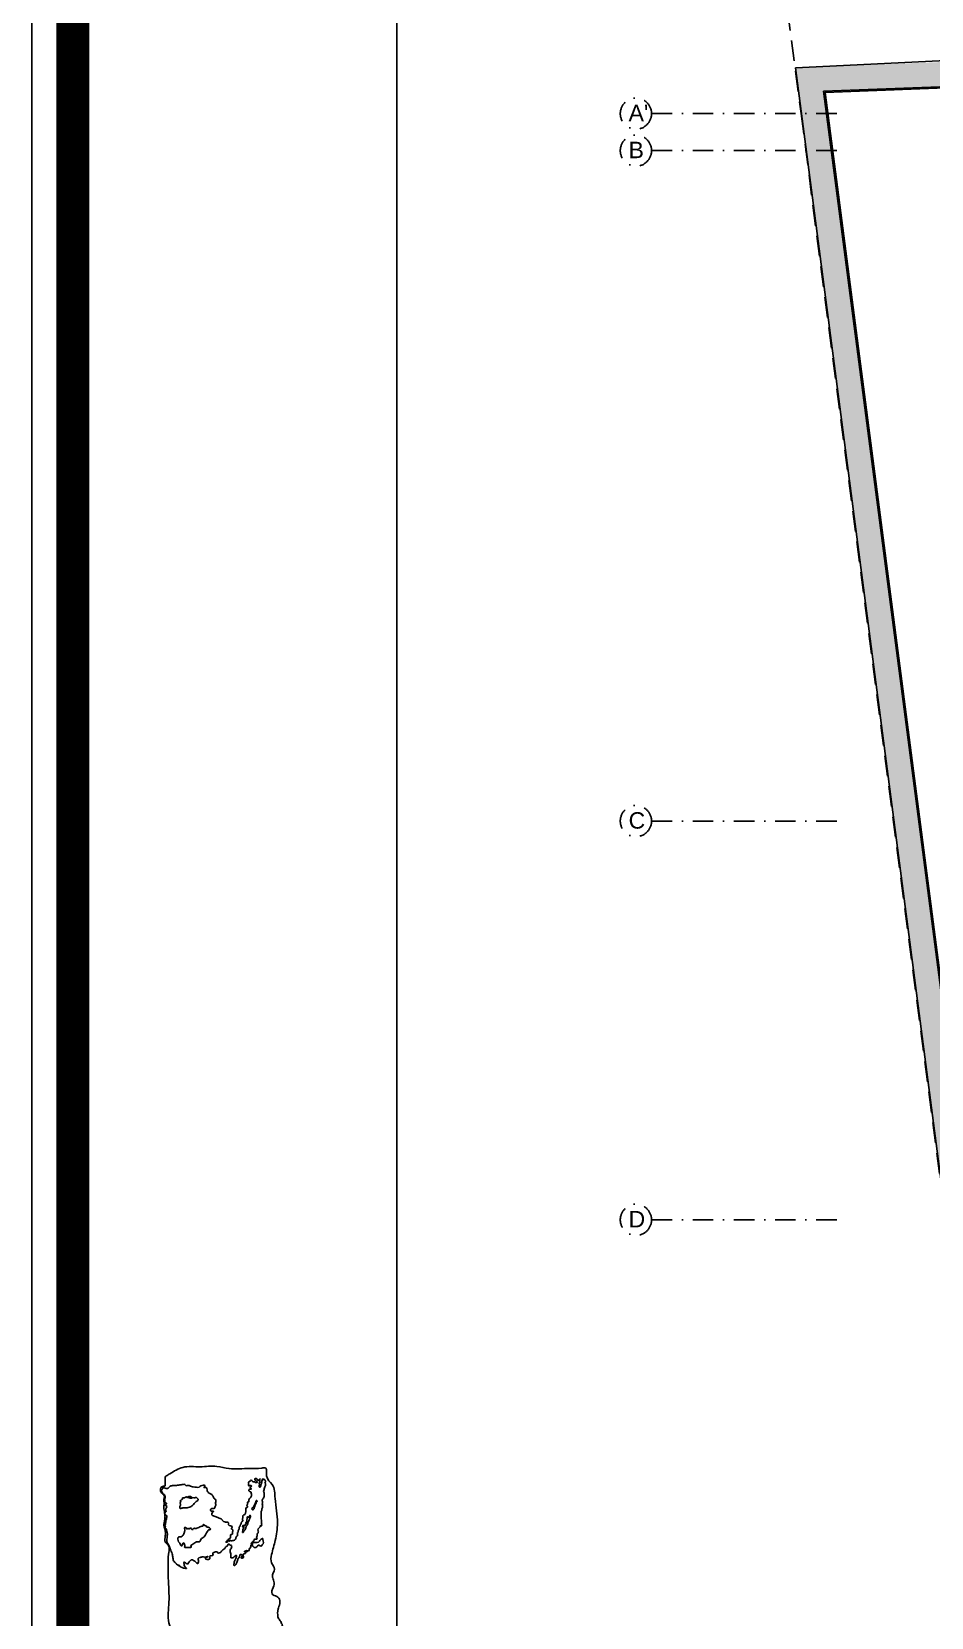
# Model space of a CAD drawing. Header units: millimetres. Extents: x -29311 to -3405, y 28913 to 42880.
# Drawn here: x -29311 to -28216, y 39259 to 41187 of the extents above; entities that cross this region are included whole.
import ezdxf

# ---------------------------------------------------------------- set-up
doc = ezdxf.new("R2010")
doc.units = ezdxf.units.MM
for name, pattern in [('( Hidden )', [0.375, 0.25, -0.125]), ('DASHDOT', [1, 0.5, -0.25, 0, -0.25]), ('DASHDOT2', [0.5, 0.25, -0.125, 0, -0.125])]:
    doc.linetypes.add(name, pattern=pattern)
for name, color, linetype in [('A-AKS', 57, 'DASHDOT'), ('A-AKS.', 57, 'DASHDOT2'), ('A-BA', 1, 'Continuous'), ('A-SIVA-IC', 97, 'Continuous'), ('vaz_bina2', 161, 'Continuous'), ('Yazılar', 253, 'Continuous')]:
    doc.layers.add(name, color=color, linetype=linetype)
doc.layers.add('tarama-betonarme', color=252, linetype='Continuous', lineweight=13)
doc.styles.add('text1', font='arial.ttf')

# ---------------------------------------------------------------- blocks, each defined once
blk = doc.blocks.new('ANTET')
at = {"color": 251, "const_width": 20, "elevation": 0}
blk.add_lwpolyline([(-18595.04, -50619.36), (-18595.04, -52600.11), (-14668.24, -52600.11), (-14668.24, -50619.36)], close=True, dxfattribs=at)
at = {"layer": 'Yazılar', "elevation": 0}
for points in [[(-18620.04, -50594.36), (-18620.04, -52625.11), (-14643.24, -52625.11), (-14643.24, -50594.36)], [(-18397.88, -50768.01), (-14785.5, -50768.01), (-14785.5, -52468.87), (-18397.88, -52468.87)]]:
    blk.add_lwpolyline(points, close=True, dxfattribs=at)
at = {"layer": 'Yazılar', "color": 0}
for points, knots in [([(-18535.99, -52028.91, 0), (-18533.48, -52027.35, 0), (-18527.87, -52023.78, 0), (-18517.67, -52025.21, 0), (-18508.24, -52023.61, 0), (-18498.51, -52026.7, 0), (-18488.96, -52025.33, 0), (-18482.23, -52025.91, 0), (-18476.31, -52024.86, 0), (-18478.37, -52031.61, 0), (-18472.2, -52035.52, 0), (-18472.3, -52046.38, 0), (-18469.79, -52057.28, 0), (-18471.58, -52068.99, 0), (-18473.97, -52076.61, 0), (-18475.07, -52082.99, 0), (-18470.84, -52086.99, 0), (-18474.22, -52090.25, 0), (-18473.18, -52092.99, 0), (-18472.05, -52095.47, 0), (-18473.34, -52098.45, 0), (-18474.36, -52100.95, 0), (-18473.04, -52103.19, 0), (-18469.89, -52103.27, 0), (-18468.61, -52107.18, 0), (-18469.96, -52109.9, 0), (-18470.54, -52113.21, 0), (-18470.57, -52116.38, 0), (-18468.47, -52118.74, 0), (-18467.11, -52122.03, 0), (-18466.97, -52126.86, 0), (-18467.38, -52132.5, 0), (-18466.57, -52137.86, 0), (-18465.54, -52143.07, 0), (-18464.44, -52148.24, 0), (-18466.8, -52152.8, 0), (-18465.99, -52158.24, 0), (-18467.28, -52164.6, 0), (-18465.34, -52171.75, 0), (-18465.55, -52178.29, 0), (-18467.35, -52182.84, 0), (-18467.37, -52186.42, 0), (-18467.97, -52189.51, 0), (-18470.58, -52191.77, 0), (-18469.91, -52196.12, 0), (-18465.64, -52197.82, 0), (-18464.35, -52202.4, 0), (-18462.86, -52208.13, 0), (-18462.59, -52216.05, 0), (-18465.02, -52224.16, 0), (-18465.05, -52231.84, 0), (-18467.75, -52237.35, 0), (-18465.7, -52243.92, 0), (-18465.78, -52251.68, 0), (-18467.33, -52263.34, 0), (-18466.2, -52270.33, 0), (-18467.78, -52278.88, 0), (-18462.74, -52277.8, 0), (-18464.24, -52285.98, 0), (-18460.74, -52291.2, 0), (-18463.93, -52294.48, 0), (-18465.71, -52296.33, 0), (-18466.12, -52298.45, 0), (-18463.98, -52300.67, 0), (-18468.21, -52302.01, 0), (-18468.02, -52299.02, 0), (-18469.79, -52302.2, 0), (-18467.62, -52304.45, 0), (-18470.78, -52304.33, 0), (-18471.63, -52302.51, 0), (-18472.48, -52304.94, 0), (-18470.14, -52307, 0), (-18474.41, -52306.29, 0), (-18476.6, -52307.57, 0), (-18481.23, -52308.65, 0), (-18480.06, -52305.49, 0), (-18482.96, -52305.02, 0), (-18482.81, -52307.09, 0), (-18484.91, -52307.73, 0), (-18487.24, -52307.08, 0), (-18488.07, -52304.51, 0), (-18490.56, -52304.44, 0), (-18491.74, -52306.25, 0), (-18495.11, -52306.03, 0), (-18498.42, -52305.91, 0), (-18501.52, -52306.72, 0), (-18504.63, -52304.23, 0), (-18504.4, -52306.08, 0), (-18505.5, -52307.69, 0), (-18508.39, -52306, 0), (-18511.23, -52306.38, 0), (-18513.94, -52306.52, 0), (-18516.01, -52305.84, 0), (-18518, -52305.12, 0), (-18519.47, -52305.35, 0), (-18521.31, -52304.5, 0), (-18519.5, -52303.74, 0), (-18517.55, -52304.26, 0), (-18518.6, -52302.27, 0), (-18520.18, -52303.25, 0), (-18520.73, -52300.64, 0), (-18522.77, -52303.89, 0), (-18525.56, -52301.33, 0), (-18529.58, -52301.12, 0), (-18528.9, -52297.68, 0), (-18529.21, -52295.67, 0), (-18529.63, -52293.28, 0), (-18530.33, -52291.2, 0), (-18529.78, -52287.69, 0), (-18530.65, -52281.49, 0), (-18530.99, -52273.96, 0), (-18535.74, -52264.12, 0), (-18531.07, -52254.61, 0), (-18536.11, -52243.65, 0), (-18531.28, -52233.59, 0), (-18534.61, -52222.29, 0), (-18532.93, -52212, 0), (-18535.52, -52201.69, 0), (-18534.14, -52193.66, 0), (-18533.04, -52186.8, 0), (-18535.79, -52182.25, 0), (-18535.6, -52175.65, 0), (-18538.68, -52166.85, 0), (-18535.79, -52156.8, 0), (-18540.9, -52147.46, 0), (-18535.21, -52142.41, 0), (-18536.98, -52137.19, 0), (-18533.85, -52132.68, 0), (-18534.05, -52126.16, 0), (-18537.89, -52118.07, 0), (-18535.97, -52106.21, 0), (-18537.06, -52093.91, 0), (-18537.09, -52083.62, 0), (-18536.95, -52077.44, 0), (-18535.92, -52072.87, 0), (-18539.62, -52070.62, 0), (-18538.76, -52067.1, 0), (-18538.56, -52064.25, 0), (-18539.23, -52061.94, 0), (-18539.81, -52059.66, 0), (-18539.13, -52057.3, 0), (-18538.9, -52055.27, 0), (-18539.12, -52052.79, 0), (-18539.58, -52050.84, 0), (-18539.8, -52048.55, 0), (-18539.09, -52046.64, 0), (-18540.03, -52044.62, 0), (-18538.88, -52042.39, 0), (-18540.92, -52040.64, 0), (-18542.01, -52039.54, 0), (-18541.61, -52036.67, 0), (-18539.98, -52036.53, 0), (-18538.53, -52036.35, 0), (-18539.17, -52034.54, 0), (-18538.71, -52033.01, 0), (-18539.3, -52030.79, 0), (-18537.51, -52029.79, 0), (-18536.46, -52029.14, 0), (-18535.99, -52028.91, 0)], [0, 0, 0, 0, 0.881414, 1.936383, 2.954443, 3.709645, 4.947379, 5.699414, 5.937772, 6.417387, 7.040144, 7.900896, 9.401569, 10.468242, 11.357192, 11.861116, 12.287399, 12.774481, 12.836556, 13.152515, 13.550317, 13.765992, 13.913776, 14.249954, 14.566443, 14.944251, 15.140121, 15.582304, 15.813577, 16.063877, 16.634583, 17.239381, 17.761687, 18.24688, 18.853317, 19.273726, 19.713525, 20.456569, 21.18741, 21.899033, 22.381281, 22.629331, 22.971697, 23.289416, 23.584904, 24.103549, 24.501799, 24.935182, 25.906791, 26.816319, 27.452759, 28.202159, 28.520229, 29.465063, 30.544385, 31.855135, 32.187026, 32.324574, 33.092549, 33.698199, 34.084971, 34.293946, 34.47328, 34.684831, 34.974274, 35.067715, 35.289147, 35.495874, 35.737033, 35.808593, 35.973804, 36.154282, 36.486352, 36.651609, 37.091679, 37.210773, 37.42482, 37.540704, 37.70472, 37.974344, 38.196185, 38.425369, 38.529096, 38.807935, 39.312252, 39.532264, 39.848401, 39.894212, 40.034097, 40.331047, 40.679555, 40.917913, 41.126981, 41.336004, 41.520283, 41.627194, 41.750148, 41.91749, 42.036987, 42.156143, 42.31932, 42.462502, 42.899586, 43.187305, 43.426224, 43.750185, 43.910186, 44.090938, 44.521944, 44.872048, 46.004823, 46.758728, 48.008643, 48.79577, 50.162961, 51.016604, 52.23522, 53.216359, 54.174811, 54.743182, 55.204335, 55.708284, 56.666486, 57.888545, 58.757827, 59.364356, 59.75877, 60.237093, 60.897045, 61.615856, 62.875365, 64.350964, 65.358879, 65.918997, 66.270735, 66.609962, 66.985634, 67.224024, 67.477458, 67.700398, 67.914285, 68.199665, 68.309984, 68.660088, 68.78967, 69.009963, 69.260361, 69.420373, 69.659338, 69.834449, 70.104088, 70.217456, 70.313174, 70.468922, 70.634108, 70.82651, 71.060195, 71.169402, 71.169402, 71.169402, 71.169402]), ([(-18487, -52054.53, 0), (-18487.05, -52054.3, 0), (-18487.13, -52053.9, 0), (-18487.51, -52054.48, 0), (-18487.75, -52054.79, 0), (-18487.75, -52055.38, 0), (-18488.46, -52055.51, 0), (-18488.46, -52054.94, 0), (-18489.27, -52055.36, 0), (-18488.71, -52056.13, 0), (-18489.38, -52056.75, 0), (-18489.21, -52057.45, 0), (-18489.24, -52058.12, 0), (-18490.04, -52058.45, 0), (-18489.37, -52058.78, 0), (-18489.78, -52059.41, 0), (-18490.19, -52059.72, 0), (-18490.18, -52060.31, 0), (-18490.78, -52060.42, 0), (-18491.15, -52060.35, 0), (-18491.53, -52060.21, 0), (-18491.61, -52060.57, 0), (-18491.87, -52060.84, 0), (-18491.66, -52061.5, 0), (-18491.24, -52061.27, 0), (-18490.72, -52061.16, 0), (-18491.24, -52062.22, 0), (-18491.73, -52062.75, 0), (-18491.46, -52063.68, 0), (-18491.84, -52064.07, 0), (-18491.98, -52064.41, 0), (-18491.77, -52064.78, 0), (-18491.28, -52064.64, 0), (-18491.34, -52064, 0), (-18490.97, -52063.44, 0), (-18490.36, -52063.27, 0), (-18490.21, -52062.65, 0), (-18489.84, -52062.07, 0), (-18489.69, -52061.28, 0), (-18489.57, -52060.72, 0), (-18489.3, -52060.36, 0), (-18488.77, -52060.05, 0), (-18488.71, -52059.19, 0), (-18488.31, -52058.34, 0), (-18488.11, -52057.37, 0), (-18487.54, -52056.71, 0), (-18487.42, -52056, 0), (-18487.13, -52055.48, 0), (-18486.91, -52054.95, 0), (-18486.99, -52054.61, 0), (-18487, -52054.53, 0)], [0, 0, 0, 0, 0.049372, 0.082257, 0.153082, 0.184188, 0.244524, 0.26784, 0.31194, 0.404782, 0.469515, 0.5432, 0.605448, 0.663391, 0.698154, 0.758589, 0.829022, 0.85686, 0.91568, 0.96551, 0.990262, 1.008561, 1.058764, 1.105397, 1.155226, 1.174508, 1.242025, 1.359275, 1.443942, 1.477256, 1.517023, 1.546556, 1.58298, 1.627982, 1.716577, 1.764332, 1.79981, 1.895163, 1.973941, 2.036952, 2.064246, 2.106919, 2.211377, 2.292538, 2.393533, 2.50225, 2.544629, 2.604508, 2.682351, 2.706541, 2.706541, 2.706541, 2.706541]), ([(-18513.58, -52060.95, 0), (-18513.97, -52060.7, 0), (-18514.54, -52060.34, 0), (-18515.22, -52060.08, 0), (-18515.62, -52059.56, 0), (-18515.81, -52059.93, 0), (-18515.88, -52060.18, 0), (-18515.61, -52060.66, 0), (-18516.88, -52060.77, 0), (-18517.74, -52061.24, 0), (-18518.91, -52061.88, 0), (-18519.79, -52062.14, 0), (-18520.51, -52062.26, 0), (-18521.04, -52062, 0), (-18521.65, -52062.16, 0), (-18522.05, -52062.48, 0), (-18522.06, -52063.1, 0), (-18522.9, -52062.83, 0), (-18522.69, -52062.26, 0), (-18523.19, -52061.95, 0), (-18523.82, -52061.82, 0), (-18523.95, -52062.37, 0), (-18524.6, -52062.43, 0), (-18525.14, -52062.04, 0), (-18526, -52062.67, 0), (-18525.98, -52061.66, 0), (-18527.07, -52061.33, 0), (-18527.07, -52062.57, 0), (-18526.9, -52063.39, 0), (-18527.17, -52064.48, 0), (-18527.33, -52065.28, 0), (-18527.7, -52065.99, 0), (-18528.09, -52066.43, 0), (-18528.63, -52066.71, 0), (-18529.11, -52067.68, 0), (-18530.47, -52066.96, 0), (-18531.21, -52067.89, 0), (-18531.08, -52068.91, 0), (-18531.05, -52070.22, 0), (-18529.78, -52071.02, 0), (-18529.62, -52072.1, 0), (-18529.19, -52072.61, 0), (-18528.77, -52073.03, 0), (-18528.26, -52071.98, 0), (-18528.02, -52070.65, 0), (-18527.08, -52071.28, 0), (-18527.17, -52072.13, 0), (-18526.78, -52072.85, 0), (-18527.33, -52074.02, 0), (-18525.34, -52073.58, 0), (-18524.41, -52073.7, 0), (-18522.56, -52073.87, 0), (-18523.56, -52072.5, 0), (-18522.38, -52071.96, 0), (-18521.45, -52071.36, 0), (-18520.4, -52070.71, 0), (-18519.31, -52070, 0), (-18517.84, -52070.68, 0), (-18517.36, -52068.76, 0), (-18516.14, -52067.77, 0), (-18514.52, -52066.82, 0), (-18514.11, -52065.35, 0), (-18513.38, -52064.41, 0), (-18512.99, -52063.69, 0), (-18512.64, -52063.16, 0), (-18512.12, -52062.84, 0), (-18511.55, -52063.03, 0), (-18511.32, -52062.57, 0), (-18511.43, -52062.05, 0), (-18512, -52061.81, 0), (-18512.49, -52061.21, 0), (-18513.04, -52061.63, 0), (-18514.28, -52061.17, 0), (-18513.23, -52061.13, 0), (-18513.49, -52061, 0), (-18513.58, -52060.95, 0)], [0, 0, 0, 0, 0.134686, 0.19654, 0.239722, 0.270111, 0.288154, 0.320746, 0.401537, 0.538174, 0.672616, 0.783374, 0.815398, 0.887542, 0.949318, 0.994318, 1.032387, 1.09953, 1.131342, 1.183882, 1.251104, 1.274832, 1.333181, 1.401825, 1.47474, 1.53184, 1.617966, 1.686607, 1.821117, 1.896661, 2.014177, 2.066395, 2.133922, 2.186995, 2.247189, 2.421402, 2.481607, 2.562996, 2.722496, 2.842622, 2.973982, 3.019268, 3.054633, 3.117549, 3.281339, 3.324522, 3.396619, 3.517645, 3.557928, 3.724801, 3.838035, 3.963081, 4.060847, 4.143686, 4.275292, 4.421485, 4.506967, 4.659062, 4.763456, 4.996078, 5.139681, 5.302534, 5.428068, 5.497804, 5.545902, 5.62023, 5.662666, 5.696044, 5.750107, 5.803143, 5.87964, 5.930289, 6.009796, 6.051407, 6.074198, 6.074198, 6.074198, 6.074198])]:
    blk.add_open_spline(points, degree=3, knots=knots, dxfattribs=at)
for points in [[(-18538.2, -52037.82, 0), (-18539.41, -52037.54, 0), (-18539.99, -52037.5, 0), (-18540.46, -52037.5, 0), (-18540.54, -52037.84, 0), (-18540.7, -52038.33, 0), (-18540.86, -52038.57, 0), (-18541.03, -52038.97, 0), (-18541.01, -52039.59, 0), (-18540.74, -52040.19, 0), (-18540.27, -52041, 0), (-18539.44, -52041.49, 0), (-18539.12, -52042.07, 0), (-18538.92, -52042.54, 0), (-18538.83, -52042.8, 0), (-18539.16, -52043.88, 0), (-18539.13, -52045.2, 0), (-18538.87, -52046.62, 0), (-18537.99, -52046.93, 0), (-18538.42, -52047.58, 0), (-18538.99, -52047.98, 0), (-18538.17, -52048.26, 0), (-18538.01, -52048.36, 0), (-18538.06, -52049.38, 0), (-18538.42, -52050.18, 0), (-18538.48, -52050.62, 0), (-18538.74, -52050.88, 0), (-18539, -52051.22, 0), (-18538.25, -52051.5, 0), (-18538.88, -52052.47, 0), (-18539.11, -52053.24, 0), (-18538.51, -52053.82, 0), (-18537.81, -52054.73, 0), (-18537.91, -52055.31, 0), (-18538.15, -52056.27, 0), (-18538.38, -52057.67, 0), (-18538.41, -52058.14, 0), (-18538.59, -52058.66, 0), (-18538.72, -52059.78, 0), (-18538.8, -52060.25, 0), (-18538.74, -52060.66, 0), (-18538.91, -52061.7, 0), (-18538.78, -52062.23, 0), (-18538.16, -52062.58, 0), (-18538.12, -52063.38, 0), (-18537.65, -52064.57, 0), (-18537.54, -52066.17, 0), (-18537.59, -52066.76, 0), (-18537.63, -52067.93, 0), (-18537.94, -52069.45, 0), (-18537.89, -52070.16, 0), (-18537.47, -52071.16, 0), (-18536.78, -52072.22, 0), (-18535.75, -52074.62, 0), (-18534.66, -52077.64, 0), (-18534.15, -52080.02, 0), (-18533.91, -52081.24, 0), (-18533.44, -52082.26, 0), (-18532.18, -52083.57, 0), (-18532, -52083.85, 0), (-18530.08, -52084.74, 0), (-18530.73, -52084.46, 0), (-18529.1, -52085.67, 0), (-18527.23, -52086.33, 0), (-18526.25, -52086.47, 0), (-18525.97, -52086.51, 0), (-18526.95, -52085.25, 0), (-18527.32, -52084.04, 0), (-18527.37, -52082.59, 0), (-18526.15, -52083.43, 0), (-18525.03, -52083.71, 0), (-18524.33, -52082.45, 0), (-18524.05, -52082.26, 0), (-18523.07, -52081.33, 0), (-18522.32, -52081.33, 0), (-18520.87, -52082.12, 0), (-18520.36, -52082.5, 0), (-18519, -52083.43, 0), (-18518.58, -52082.36, 0), (-18518.77, -52081.09, 0), (-18518.77, -52080.39, 0), (-18517.64, -52079.83, 0), (-18516.66, -52079.55, 0), (-18516.15, -52079.32, 0), (-18514.79, -52079.65, 0), (-18513.67, -52079.41, 0), (-18512.88, -52079.23, 0), (-18514.47, -52080.49, 0), (-18511.8, -52080.63, 0), (-18511.8, -52079.09, 0), (-18510.87, -52078.76, 0), (-18509.74, -52078.43, 0), (-18509.93, -52077.31, 0), (-18508.25, -52076.47, 0), (-18507.36, -52076.33, 0), (-18506.89, -52076.94, 0), (-18505.86, -52076.98, 0), (-18504.88, -52076.33, 0), (-18503.71, -52075.07, 0), (-18502.64, -52074.32, 0), (-18502.17, -52073.48, 0), (-18500.81, -52072.45, 0), (-18500.81, -52072.03, 0), (-18500.16, -52071.7, 0), (-18499.37, -52072.36, 0), (-18498.57, -52072.55, 0), (-18498.48, -52072.69, 0), (-18499.04, -52074.83, 0), (-18499.41, -52075.82, 0), (-18498.85, -52078.38, 0), (-18498.85, -52079.97, 0), (-18496.61, -52079.23, 0), (-18496.33, -52078.81, 0), (-18495.49, -52078.57, 0), (-18495.44, -52079.27, 0), (-18496.28, -52081.24, 0), (-18496.89, -52083.15, 0), (-18496.89, -52083.57, 0), (-18497.12, -52084.13, 0), (-18496.98, -52084.6, 0), (-18495.06, -52082.26, 0), (-18494.41, -52080.39, 0), (-18493.76, -52079.51, 0), (-18493.19, -52078.06, 0), (-18492.35, -52078.01, 0), (-18492.49, -52079.65, 0), (-18492.68, -52079.88, 0), (-18492.59, -52080.11, 0), (-18491.32, -52079.83, 0), (-18491.5, -52078.44, 0), (-18491.34, -52077.86, 0), (-18490.28, -52077.34, 0), (-18489.8, -52076.39, 0), (-18490.72, -52076.32, 0), (-18489.84, -52075.68, 0), (-18489.08, -52075.75, 0), (-18489.24, -52076.23, 0), (-18488.35, -52075.84, 0), (-18487.59, -52075.4, 0), (-18487.84, -52074.44, 0), (-18487.26, -52074.18, 0), (-18486.8, -52073.05, 0), (-18486.73, -52072.38, 0), (-18485.58, -52071.41, 0), (-18486.31, -52070.86, 0), (-18484.68, -52073.65, 0), (-18482.81, -52072.98, 0), (-18482.24, -52072.24, 0), (-18480.69, -52072.89, 0), (-18479.8, -52072.15, 0), (-18479.11, -52070.7, 0), (-18479.52, -52068.93, 0), (-18479.54, -52068.28, 0), (-18480.93, -52069.11, 0), (-18482.17, -52070.45, 0), (-18483.9, -52070.66, 0), (-18484.98, -52070.61, 0), (-18485.81, -52070.29, 0), (-18484.73, -52069.46, 0), (-18484.84, -52069.04, 0), (-18482.93, -52068.4, 0), (-18483.32, -52067.5, 0), (-18482.86, -52066.6, 0), (-18482.93, -52066.05, 0), (-18482.21, -52064.44, 0), (-18482.26, -52063.8, 0), (-18482.47, -52063.13, 0), (-18481.89, -52061.89, 0), (-18481.15, -52061.14, 0), (-18480.99, -52060.4, 0), (-18480.6, -52060.82, 0), (-18480.25, -52060.42, 0), (-18480.19, -52059.11, 0), (-18480.21, -52057.96, 0), (-18480.51, -52056.31, 0), (-18480.53, -52055.64, 0), (-18480.39, -52054.18, 0), (-18480.58, -52052.38, 0), (-18480.18, -52051.12, 0), (-18480.05, -52050.13, 0), (-18479.7, -52049.35, 0), (-18479.77, -52047.78, 0), (-18479.77, -52046.54, 0), (-18479.63, -52045.99, 0), (-18479.84, -52045.43, 0), (-18479.15, -52043.72, 0), (-18478.62, -52042.69, 0), (-18478.62, -52041.58, 0), (-18478.73, -52040.29, 0), (-18479.01, -52039.76, 0), (-18478.69, -52038.43, 0), (-18478.62, -52038.08, 0), (-18478.34, -52036.84, 0), (-18477.77, -52036.14, 0), (-18477.83, -52035.13, 0), (-18477.97, -52034.65, 0), (-18478.16, -52034.58, 0), (-18477.81, -52033.93, 0), (-18477.95, -52033.38, 0), (-18478.04, -52032.83, 0), (-18478.57, -52032.46, 0), (-18478.78, -52032.14, 0), (-18479.15, -52032.55, 0), (-18479.33, -52032, 0), (-18479.63, -52032.14, 0), (-18480, -52033.43, 0), (-18480.23, -52034.35, 0), (-18480.41, -52035.18, 0), (-18480.78, -52036.21, 0), (-18481.13, -52037.06, 0), (-18481.68, -52036.76, 0), (-18481.68, -52036.07, 0), (-18481.54, -52035.24, 0), (-18481.7, -52034.78, 0), (-18481.31, -52033.86, 0), (-18481.2, -52033.13, 0), (-18481.2, -52032.25, 0), (-18481.2, -52031.98, 0), (-18482.46, -52032.97, 0), (-18482.79, -52032.44, 0), (-18483.59, -52031.86, 0), (-18484.24, -52031.93, 0), (-18484.28, -52032.55, 0), (-18483.78, -52033.01, 0), (-18482.92, -52033.73, 0), (-18482.74, -52033.93, 0), (-18484.54, -52033.89, 0), (-18484.65, -52033.79, 0), (-18485.5, -52033.79, 0), (-18485.85, -52033.36, 0), (-18486.52, -52032.74, 0), (-18487.25, -52033.36, 0), (-18487.39, -52033.56, 0), (-18487.71, -52033.52, 0), (-18488.2, -52034.23, 0), (-18488.08, -52034.83, 0), (-18488.22, -52035.66, 0), (-18488.01, -52036.28, 0), (-18487.3, -52036.07, 0), (-18486.31, -52036.28, 0), (-18486.98, -52037.09, 0), (-18487.32, -52037.68, 0), (-18486.38, -52038.12, 0), (-18487.05, -52038.33, 0), (-18487.74, -52038.42, 0), (-18488.06, -52038.88, 0), (-18487.64, -52039.62, 0), (-18487.14, -52039.85, 0), (-18486.82, -52039.96, 0), (-18486.49, -52040.68, 0), (-18486.31, -52041.73, 0), (-18486.38, -52042.33, 0), (-18486.79, -52043.18, 0), (-18487.07, -52043.55, 0), (-18487.28, -52043.69, 0), (-18487.74, -52044.27, 0), (-18487.99, -52045.09, 0), (-18487.99, -52045.67, 0), (-18487.99, -52045.99, 0), (-18488.57, -52046.02, 0), (-18488.7, -52047.33, 0), (-18489.1, -52047.82, 0), (-18488.96, -52048.55, 0), (-18488.8, -52048.83, 0), (-18488.91, -52049.4, 0), (-18489.44, -52049.63, 0), (-18489.83, -52049.73, 0), (-18489.83, -52050.14, 0), (-18489.9, -52051.13, 0), (-18489.81, -52051.43, 0), (-18489.86, -52051.98, 0), (-18489.93, -52052.42, 0), (-18490.16, -52053.3, 0), (-18490.87, -52053.83, 0), (-18491.15, -52054.04, 0), (-18491.36, -52054.16, 0), (-18491.56, -52054.41, 0), (-18491.56, -52055.26, 0), (-18491.72, -52055.86, 0), (-18491.84, -52056.48, 0), (-18491.77, -52056.83, 0), (-18491.7, -52057.4, 0), (-18492.48, -52058.41, 0), (-18492.55, -52058.83, 0), (-18492.85, -52059.5, 0), (-18493.08, -52059.96, 0), (-18493.27, -52060.32, 0), (-18493.38, -52060.58, 0), (-18493.29, -52060.72, 0), (-18493.75, -52061.11, 0), (-18493.82, -52061.18, 0), (-18493.82, -52061.59, 0), (-18494.24, -52063.16, 0), (-18494.47, -52063.9, 0), (-18494.44, -52064.34, 0), (-18494.67, -52064.54, 0), (-18494.84, -52064.91, 0), (-18494.86, -52065.42, 0), (-18494.88, -52065.67, 0), (-18494.97, -52065.92, 0), (-18494.95, -52066.61, 0), (-18495.32, -52066.82, 0), (-18495.43, -52066.94, 0), (-18495.55, -52067.12, 0), (-18495.9, -52067.91, 0), (-18496.08, -52068.65, 0), (-18496.45, -52068.94, 0), (-18496.73, -52069.22, 0), (-18497.81, -52069.57, 0), (-18498.82, -52069.7, 0), (-18499.35, -52069.52, 0), (-18499.83, -52069.8, 0), (-18499.97, -52069.87, 0), (-18500.2, -52069.18, 0), (-18500.76, -52069.54, 0), (-18500.89, -52070.3, 0), (-18501.85, -52070.58, 0), (-18501.2, -52069.52, 0), (-18499.91, -52068.52, 0), (-18499.14, -52067.75, 0), (-18499.14, -52066.52, 0), (-18498.79, -52065.81, 0), (-18498.37, -52065.75, 0), (-18497.96, -52065.57, 0), (-18497.9, -52064.51, 0), (-18497.73, -52063.75, 0), (-18498.08, -52062.63, 0), (-18498.43, -52062.51, 0), (-18498.14, -52061.04, 0), (-18500.26, -52059.98, 0), (-18500.26, -52059.51, 0), (-18500.26, -52059.04, 0), (-18500.91, -52058.39, 0), (-18501.56, -52058.33, 0), (-18502.67, -52058.1, 0), (-18503.91, -52057.39, 0), (-18504.15, -52056.86, 0), (-18505.5, -52056.09, 0), (-18506.45, -52055.8, 0), (-18507.39, -52055.33, 0), (-18508.51, -52054.92, 0), (-18509.45, -52054.56, 0), (-18510.34, -52054.15, 0), (-18510.57, -52053.68, 0), (-18510.16, -52052.56, 0), (-18509.39, -52051.79, 0), (-18510.92, -52051.62, 0), (-18511.34, -52051.09, 0), (-18511.28, -52050.56, 0), (-18510.51, -52050.09, 0), (-18509.98, -52050.03, 0), (-18508.8, -52049.79, 0), (-18508.45, -52048.91, 0), (-18508.21, -52048.38, 0), (-18508.21, -52046.58, 0), (-18508.16, -52044.58, 0), (-18508.8, -52044.05, 0), (-18509.98, -52042.28, 0), (-18510.57, -52041.46, 0), (-18512.05, -52040.75, 0), (-18513.28, -52039.34, 0), (-18513.52, -52037.87, 0), (-18513.93, -52037.28, 0), (-18515.23, -52037.4, 0), (-18514.7, -52036.28, 0), (-18517.23, -52036.28, 0), (-18518.29, -52037.1, 0), (-18519.76, -52037.1, 0), (-18521.77, -52036.92, 0), (-18522.89, -52036.75, 0), (-18524.83, -52035.98, 0), (-18525.83, -52036.22, 0), (-18526.3, -52035.98, 0), (-18527.01, -52035.45, 0), (-18529.13, -52035.57, 0), (-18532.08, -52035.98, 0), (-18532.79, -52036.1, 0), (-18534.85, -52036.16, 0), (-18536.68, -52037.22, 0), (-18537.03, -52037.63, 0), (-18537.77, -52037.9, 0), (-18538.2, -52037.82, 0)], [(-18519.06, -52044.08, 0), (-18518.74, -52044.72, 0), (-18519.25, -52045.29, 0), (-18519.92, -52045.8, 0), (-18520.78, -52046.54, 0), (-18521.55, -52047.56, 0), (-18522.16, -52048.2, 0), (-18523.02, -52048.74, 0), (-18524.11, -52049.25, 0), (-18525.51, -52049.63, 0), (-18527.3, -52049.57, 0), (-18527.81, -52049.66, 0), (-18528.45, -52049.76, 0), (-18529.89, -52049.76, 0), (-18529.89, -52049.54, 0), (-18529.89, -52048.9, 0), (-18529.63, -52047.94, 0), (-18529.63, -52047.27, 0), (-18529.66, -52046.98, 0), (-18529.73, -52046.34, 0), (-18529.34, -52046.15, 0), (-18529.25, -52045.93, 0), (-18529.6, -52045.83, 0), (-18529.7, -52045.45, 0), (-18529.34, -52045.04, 0), (-18528.99, -52044.78, 0), (-18528.67, -52044.46, 0), (-18528.23, -52044.01, 0), (-18528.23, -52043.63, 0), (-18527.52, -52043.54, 0), (-18526.53, -52043.22, 0), (-18525.45, -52043.22, 0), (-18525.54, -52043.5, 0), (-18524.97, -52042.87, 0), (-18524.11, -52042.8, 0), (-18523.21, -52042.8, 0), (-18523.08, -52043.38, 0), (-18523.98, -52043.41, 0), (-18524.62, -52043.44, 0), (-18523.63, -52043.79, 0), (-18522.83, -52043.66, 0), (-18522.22, -52043.44, 0), (-18520.88, -52043.57, 0), (-18520.53, -52043.38, 0), (-18519.35, -52043.73, 0), (-18519.06, -52044.08, 0)], [(-18483.39, -52045.11, 0), (-18483.72, -52045.61, 0), (-18483.84, -52045.89, 0), (-18483.8, -52046.18, 0), (-18483.92, -52046.42, 0), (-18484.04, -52046.63, 0), (-18484.16, -52046.98, 0), (-18484.29, -52047.22, 0), (-18484.5, -52047.52, 0), (-18484.6, -52047.77, 0), (-18484.68, -52048.07, 0), (-18484.92, -52048.42, 0), (-18484.91, -52048.76, 0), (-18484.91, -52048.94, 0), (-18484.95, -52049.14, 0), (-18485.17, -52049.31, 0), (-18485.42, -52049.42, 0), (-18485.6, -52049.44, 0), (-18485.66, -52049.48, 0), (-18485.8, -52049.63, 0), (-18485.87, -52049.66, 0), (-18486.06, -52050.01, 0), (-18486.08, -52050.25, 0), (-18486.08, -52050.5, 0), (-18485.96, -52050.69, 0), (-18485.67, -52050.79, 0), (-18485.4, -52050.79, 0), (-18485.14, -52050.63, 0), (-18485.08, -52050.45, 0), (-18484.73, -52050.12, 0), (-18484.69, -52049.6, 0), (-18484.32, -52048.74, 0), (-18484.19, -52048.17, 0), (-18483.95, -52047.7, 0), (-18483.8, -52047.29, 0), (-18483.62, -52047.03, 0), (-18483.58, -52046.68, 0), (-18483.35, -52046.23, 0), (-18483.2, -52045.9, 0), (-18482.95, -52045.79, 0), (-18483.14, -52045.27, 0), (-18483.15, -52045.13, 0), (-18483.36, -52045.09, 0), (-18483.39, -52045.11, 0)]]:
    blk.add_spline(points, degree=3, dxfattribs=at)
blk = doc.blocks.new('AKS')
at = {"layer": 'A-AKS.', "ltscale": 100}
for p, q in [((-175.3, 1916.2), (50, 1916.2)), ((-175.3, 1871.2), (50, 1871.2)), ((-175.3, 1055.8), (50, 1055.8)), ((-175.3, 570.8), (50, 570.8))]:
    blk.add_line(p, q, dxfattribs=at)
for centre in [(-194.3, 1916.2), (-194.3, 1871.2), (-194.3, 1055.8), (-194.3, 570.8)]:
    blk.add_circle(centre, 19, dxfattribs=at)
at = {"layer": 'A-AKS.', "ltscale": 100, "char_height": 20, "width": 18.894, "attachment_point": 1, "style": 'text1'}
for s, insert in [("A'", (-203.2, 1927)), ('B', (-203.2, 1882)), ('C', (-203.2, 1066.6)), ('D', (-203.2, 581.6))]:
    blk.add_mtext(s, dxfattribs=dict(at, insert=insert))

msp = doc.modelspace()

# ---------------------------------------------------------------- hatches: boundary and pattern name
at = {"layer": 'tarama-betonarme'}
h = msp.add_hatch(dxfattribs=at)
h.set_pattern_fill('ANSI35', color=256, scale=25, style=0)
h.set_pattern_definition([(45, (-75202.6075, 54657.0166), (-4.4194174, 4.4194174), []), (45, (-75198.188, 54657.0166), (-4.4194174, 4.4194174), [7.8125, -1.5625, 0, -1.5625])])
h.paths.add_polyline_path([(-28111.42, 39307.05), (-28347.33, 41114.45), (-23542.77, 41300.68), (-23161.07, 39324.64)], flags=16)
h.paths.add_polyline_path([(-28137.74, 39276.95), (-28381.33, 41143.15), (-23518.2, 41331.65), (-23124.74, 39294.77)])

# ---------------------------------------------------------------- linework, layer by layer
at = {"layer": 'A-BA'}
for p, q in [((-28381.33, 41143.15), (-27651.79, 41178.15)), ((-28137.74, 39276.95), (-28381.33, 41143.15)), ((-28137.74, 39276.95), (-28381.33, 41143.15)), ((-28347.33, 41114.45), (-27651.79, 41141.41))]:
    msp.add_line(p, q, dxfattribs=at)
msp.add_lwpolyline([(-28347.33, 41114.45), (-28111.42, 39307.05), (-23161.07, 39324.64)], dxfattribs=at)
at = {"layer": 'A-SIVA-IC'}
msp.add_lwpolyline([(-27783.49, 39701.34), (-27783.49, 39727.84), (-28164.83, 39727.84), (-28345.63, 41113.01), (-27653.93, 41139.83), (-27653.28, 41123.1)], dxfattribs=at)
at = {"layer": 'vaz_bina2', "linetype": '( Hidden )', "ltscale": 100}
msp.add_lwpolyline([(-28374.8, 41087.28), (-28131.22, 39221.08), (-23118.21, 39238.89), (-22100.43, 39242.51), (-22369.36, 40634.75), (-22611.15, 41117.08), (-22939.4, 41407.74), (-23296.6, 41596.35), (-23667.74, 41706.43), (-24036.53, 41755.81), (-28439.79, 41585.13)], close=True, dxfattribs=at)

# ---------------------------------------------------------------- block references
at = {"xscale": 2, "yscale": 2, "zscale": 2}
msp.add_blockref('ANTET', (7929.5, 143490.88, 0), dxfattribs=at)
at = {"layer": 'A-AKS'}
msp.add_blockref('AKS', (-28381.33, 39171.08), dxfattribs=at)

doc.saveas('drawing.dxf')
